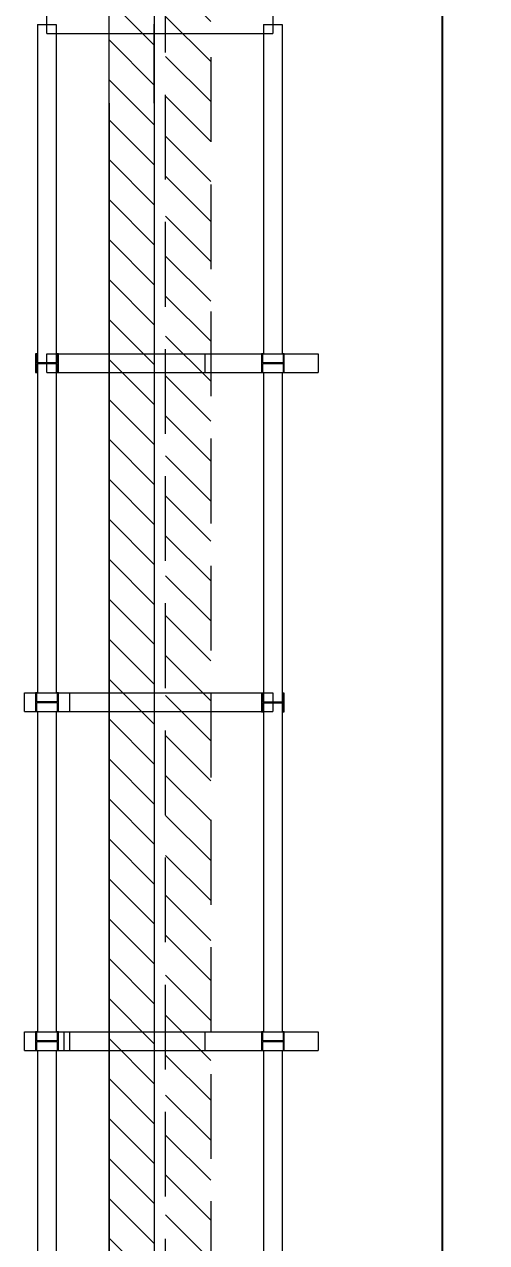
# Model space of a CAD drawing. Header units: inches. Extents: x -430764 to 256483, y 7374 to 217374.
# Drawn here: x -242795 to -238704, y 121445 to 132227 of the extents above; entities that cross this region are included whole.
import ezdxf

# ---------------------------------------------------------------- set-up
doc = ezdxf.new("R2010")
doc.units = ezdxf.units.IN
doc.header["$MEASUREMENT"] = 0
doc.linetypes.add('CABLETRAYLAYOUT-EMBED 2_DWG$0$HIDDEN2', pattern=[0.1875, 0.125, -0.0625])
for name, color, linetype, lineweight in [('Cable Tray Instruments', 7, 'Continuous', 13), ('Cable Tray Power', 7, 'Continuous', 13), ('CABLETRAYLAYOUT-EMBED 2_DWG$0$DwgTemplate', 7, 'Continuous', 9)]:
    doc.layers.add(name, color=color, linetype=linetype, lineweight=lineweight)
doc.styles.add('HZTXT', font='simplexs.shx', dxfattribs={"width": 0.7, "bigfont": 'hztxt.shx'})
doc.dimstyles.new('标注 1：500', dxfattribs={"dimtxt": 1500, "dimasz": 3000, "dimexe": 150, "dimexo": 100, "dimgap": 50, "dimtad": 1, "dimdec": 0, "dimdsep": 46, "dimtxsty": 'HZTXT', "dimcen": 9, "dimclrd": 4, "dimclre": 4, "dimclrt": 2, "dimazin": 2, "dimtfac": 1, "dimtdec": 0, "dimtmove": 2, "dimatfit": 3, "dimfxl": 250, "dimtolj": 1, "dimtzin": 0, "dimarcsym": 0})

# ---------------------------------------------------------------- blocks, each defined once
blk = doc.blocks.new('*D5')
at = {"layer": 'Cable Tray Instruments', "color": 4, "lineweight": -2, "transparency": 16777216}
for p, q in [((-241045, 135311), (-238948, 135311)), ((-239098, 132311), (-239098, 116519)), ((-239098, 96228), (-239098, 112019)), ((-241545, 93228), (-238948, 93228))]:
    blk.add_line(p, q, dxfattribs=at)
at = {"layer": 'Cable Tray Instruments', "color": 4, "transparency": 16777216}
for points in [[(-239598, 132311), (-238598, 132311), (-239098, 135311)], [(-239598, 96228), (-238598, 96228), (-239098, 93228)]]:
    blk.add_solid(points, dxfattribs=at)
at = {"layer": 'Defpoints', "color": 0, "transparency": 16777216}
for p in [(-241145, 135311), (-241645, 93228), (-239098, 93228)]:
    blk.add_point(p, dxfattribs=at)
at = {"layer": 'Cable Tray Instruments', "transparency": 16777216, "insert": (-239098, 114269), "char_height": 1500, "attachment_point": 5, "rotation": 90, "style": 'HZTXT'}
blk.add_mtext('\\A1;42.1m', dxfattribs=at)

msp = doc.modelspace()

# ---------------------------------------------------------------- hatches: boundary and pattern name
at = {"layer": 'Cable Tray Instruments'}
h = msp.add_hatch(dxfattribs=at)
h.set_pattern_fill('ANSI31', color=6, scale=2000, angle=90)
h.paths.add_polyline_path([(-241544.8593, 135310.81392), (-241144.8593, 135310.81392), (-241144.8593, 93728.08958), (-241544.8593, 93728.08958)])
at = {"layer": 'Cable Tray Power'}
h = msp.add_hatch(dxfattribs=at)
h.set_pattern_fill('ANSI31', color=3, scale=2000, angle=90)
h.paths.add_polyline_path([(-242044.8593, 135310.81392), (-241644.8593, 135310.81392), (-241644.8593, 93228.26392), (-242044.8593, 93228.26392)])

# ---------------------------------------------------------------- linework, layer by layer
at = {"layer": 'Cable Tray Instruments', "color": 6, "linetype": 'CABLETRAYLAYOUT-EMBED 2_DWG$0$HIDDEN2', "ltscale": 6000}
msp.add_lwpolyline([(-241144.8593, 135310.81392), (-241144.8593, 93728.08958), (-241544.8593, 93728.08958), (-241544.8593, 135310.81392)], dxfattribs=at)
msp.add_lwpolyline([(-241544.8593, 135310.81392), (-241144.8593, 135310.81392), (-241144.8593, 93728.08958), (-241544.8593, 93728.08958)], close=True, dxfattribs=at)
at = {"layer": 'Cable Tray Power', "color": 3, "linetype": 'Continuous'}
for p, q in [((-242044.8593, 131528.26392), (-242044.8593, 132228.26392)), ((-242044.8593, 131528.26392), (-242044.8593, 132228.26392)), ((-241644.8593, 131528.26392), (-241644.8593, 132228.26392)), ((-241644.8593, 131528.26392), (-241644.8593, 132228.26392)), ((-242044.8593, 131528.26392), (-242044.8593, 117518.26392)), ((-242044.8593, 131528.26392), (-242044.8593, 126310.81392)), ((-241644.8593, 131528.26392), (-241644.8593, 117518.26392)), ((-241644.8593, 131528.26392), (-241644.8593, 117518.26392)), ((-242044.8593, 126310.81392), (-242044.8593, 126145.71392)), ((-242044.8593, 126145.71392), (-242044.8593, 123310.81392)), ((-242044.8593, 123145.71392), (-242044.8593, 120310.81392))]:
    msp.add_line(p, q, dxfattribs=at)
at = {"layer": 'Cable Tray Power', "color": 3}
msp.add_lwpolyline([(-242044.8593, 135310.81392), (-241644.8593, 135310.81392), (-241644.8593, 93228.26392), (-242044.8593, 93228.26392)], close=True, dxfattribs=at)
at = {"layer": 'CABLETRAYLAYOUT-EMBED 2_DWG$0$DwgTemplate', "color": 252, "linetype": 'Continuous'}
for p, q in [((-242594.8593, 132145.71392), (-242594.8593, 132310.81392)), ((-240594.8593, 132310.81392), (-240594.8593, 132145.71392)), ((-242677.4093, 132225.15242), (-242512.3093, 132225.15242)), ((-242677.4093, 132225.15242), (-242677.4093, 129228.26392)), ((-242512.3093, 132225.15242), (-242512.3093, 129228.26392)), ((-240677.4093, 132225.15242), (-240512.3093, 132225.15242)), ((-240677.4093, 132225.15242), (-240677.4093, 129310.81392)), ((-240512.3093, 132225.15242), (-240512.3093, 129310.81392)), ((-242594.8593, 132145.71392), (-240594.8593, 132145.71392)), ((-242695.5703, 129310.81392), (-242695.5703, 129145.71392)), ((-242685.4103, 129310.81392), (-242695.5703, 129310.81392)), ((-242685.4103, 129231.37542), (-242685.4103, 129310.81392)), ((-242594.8593, 129310.81392), (-241194.8593, 129310.81392)), ((-242594.8593, 129145.71392), (-242594.8593, 129310.81392)), ((-242504.3083, 129310.81392), (-242504.3083, 129231.37542)), ((-242494.1483, 129310.81392), (-242504.3083, 129310.81392)), ((-242494.1483, 129145.71392), (-242494.1483, 129310.81392)), ((-241194.8593, 129145.71392), (-241194.8593, 129310.81392)), ((-241194.8593, 129310.81392), (-240194.8593, 129310.81392)), ((-240685.4103, 129310.81392), (-240695.5703, 129310.81392)), ((-240695.5703, 129310.81392), (-240695.5703, 129145.71392)), ((-240685.4103, 129231.37542), (-240685.4103, 129310.81392)), ((-240504.3083, 129310.81392), (-240504.3083, 129231.37542)), ((-240494.1483, 129310.81392), (-240504.3083, 129310.81392)), ((-240494.1483, 129145.71392), (-240494.1483, 129310.81392)), ((-240194.8593, 129310.81392), (-240194.8593, 129145.71392)), ((-242504.3083, 129231.37542), (-242685.4103, 129231.37542)), ((-242685.4103, 129225.15242), (-242504.3083, 129225.15242)), ((-242685.4103, 129145.71392), (-242685.4103, 129225.15242)), ((-242677.4093, 129228.26392), (-242677.4093, 126310.81392)), ((-242677.4093, 129228.26392), (-242512.3093, 129228.26392)), ((-242512.3093, 129228.26392), (-242677.4093, 129228.26392)), ((-242512.3093, 129228.26392), (-242512.3093, 126310.81392)), ((-242504.3083, 129225.15242), (-242504.3083, 129145.71392)), ((-240504.3083, 129231.37542), (-240685.4103, 129231.37542)), ((-240685.4103, 129145.71392), (-240685.4103, 129225.15242)), ((-240685.4103, 129225.15242), (-240504.3083, 129225.15242)), ((-240504.3083, 129225.15242), (-240504.3083, 129145.71392)), ((-242695.5703, 129145.71392), (-242685.4103, 129145.71392)), ((-242594.8593, 129145.71392), (-241194.8593, 129145.71392)), ((-242504.3083, 129145.71392), (-242494.1483, 129145.71392)), ((-241194.8593, 129145.71392), (-240194.8593, 129145.71392)), ((-240695.5703, 129145.71392), (-240685.4103, 129145.71392)), ((-240677.4093, 129145.71392), (-240677.4093, 126228.26392)), ((-240512.3093, 129145.71392), (-240512.3093, 126228.26392)), ((-240504.3083, 129145.71392), (-240494.1483, 129145.71392)), ((-242794.85019, 126145.71392), (-242794.85019, 126310.81392)), ((-242794.85019, 126310.81392), (-242394.85019, 126310.81392)), ((-242695.5703, 126310.81392), (-242695.5703, 126145.71392)), ((-242685.4103, 126310.81392), (-242695.5703, 126310.81392)), ((-242685.4103, 126231.37542), (-242685.4103, 126310.81392)), ((-242494.1483, 126310.81392), (-242504.3083, 126310.81392)), ((-242504.3083, 126310.81392), (-242504.3083, 126231.37542)), ((-242494.1483, 126145.71392), (-242494.1483, 126310.81392)), ((-242394.85019, 126310.81392), (-242394.85019, 126145.71392)), ((-242394.85019, 126310.81392), (-240594.8593, 126310.81392)), ((-240685.4103, 126307.70242), (-240695.5703, 126307.70242)), ((-240695.5703, 126307.70242), (-240695.5703, 126142.60242)), ((-240685.4103, 126228.26392), (-240685.4103, 126307.70242)), ((-240594.8593, 126310.81392), (-240594.8593, 126145.71392)), ((-240504.3083, 126307.70242), (-240504.3083, 126228.26392)), ((-240494.1483, 126307.70242), (-240504.3083, 126307.70242)), ((-240494.1483, 126142.60242), (-240494.1483, 126307.70242)), ((-242794.85019, 126145.71392), (-242394.85019, 126145.71392)), ((-242695.5703, 126145.71392), (-242685.4103, 126145.71392)), ((-242504.3083, 126231.37542), (-242685.4103, 126231.37542)), ((-242685.4103, 126145.71392), (-242685.4103, 126225.15242)), ((-242685.4103, 126225.15242), (-242504.3083, 126225.15242)), ((-242677.4093, 126145.71392), (-242677.4093, 123310.81392)), ((-242512.3093, 126145.71392), (-242512.3093, 123310.81392)), ((-242504.3083, 126225.15242), (-242504.3083, 126145.71392)), ((-242504.3083, 126145.71392), (-242494.1483, 126145.71392)), ((-242394.85019, 126145.71392), (-240594.8593, 126145.71392)), ((-240504.3083, 126228.26392), (-240685.4103, 126228.26392)), ((-240685.4103, 126222.04092), (-240504.3083, 126222.04092)), ((-240685.4103, 126142.60242), (-240685.4103, 126222.04092)), ((-240512.3093, 126228.26392), (-240677.4093, 126228.26392)), ((-240677.4093, 126225.15242), (-240512.3093, 126225.15242)), ((-240677.4093, 126225.15242), (-240677.4093, 123310.81392)), ((-240512.3093, 126225.15242), (-240512.3093, 123310.81392)), ((-240504.3083, 126222.04092), (-240504.3083, 126142.60242)), ((-240695.5703, 126142.60242), (-240685.4103, 126142.60242)), ((-240504.3083, 126142.60242), (-240494.1483, 126142.60242)), ((-242794.85019, 123310.81392), (-242394.85019, 123310.81392)), ((-242794.85019, 123145.71392), (-242794.85019, 123310.81392)), ((-242685.4103, 123310.81392), (-242695.5703, 123310.81392)), ((-242695.5703, 123310.81392), (-242695.5703, 123145.71392)), ((-242685.4103, 123231.37542), (-242685.4103, 123310.81392)), ((-242494.1483, 123310.81392), (-242504.3083, 123310.81392)), ((-242504.3083, 123310.81392), (-242504.3083, 123231.37542)), ((-242494.1483, 123145.71392), (-242494.1483, 123310.81392)), ((-242444.8593, 123310.81392), (-242444.8593, 123145.71392)), ((-242394.85019, 123310.81392), (-242394.85019, 123145.71392)), ((-242394.85019, 123310.81392), (-241194.8593, 123310.81392)), ((-241194.8593, 123310.81392), (-240194.8593, 123310.81392)), ((-241194.8593, 123145.71392), (-241194.8593, 123310.81392)), ((-240685.4103, 123310.81392), (-240695.5703, 123310.81392)), ((-240695.5703, 123310.81392), (-240695.5703, 123145.71392)), ((-240685.4103, 123231.37542), (-240685.4103, 123310.81392)), ((-240504.3083, 123310.81392), (-240504.3083, 123231.37542)), ((-240494.1483, 123310.81392), (-240504.3083, 123310.81392)), ((-240494.1483, 123145.71392), (-240494.1483, 123310.81392)), ((-240194.8593, 123310.81392), (-240194.8593, 123145.71392)), ((-242794.85019, 123145.71392), (-242394.85019, 123145.71392)), ((-242695.5703, 123145.71392), (-242685.4103, 123145.71392)), ((-242504.3083, 123231.37542), (-242685.4103, 123231.37542)), ((-242685.4103, 123145.71392), (-242685.4103, 123225.15242)), ((-242685.4103, 123225.15242), (-242504.3083, 123225.15242)), ((-242677.4093, 123145.71392), (-242677.4093, 120310.81392)), ((-242512.3093, 123145.71392), (-242512.3093, 120310.81392)), ((-242504.3083, 123225.15242), (-242504.3083, 123145.71392)), ((-242504.3083, 123145.71392), (-242494.1483, 123145.71392)), ((-242394.85019, 123145.71392), (-241194.8593, 123145.71392)), ((-241194.8593, 123145.71392), (-240194.8593, 123145.71392)), ((-240695.5703, 123145.71392), (-240685.4103, 123145.71392)), ((-240504.3083, 123231.37542), (-240685.4103, 123231.37542)), ((-240685.4103, 123225.15242), (-240504.3083, 123225.15242)), ((-240685.4103, 123145.71392), (-240685.4103, 123225.15242)), ((-240677.4093, 123145.71392), (-240677.4093, 120228.26392)), ((-240512.3093, 123145.71392), (-240512.3093, 120228.26392)), ((-240504.3083, 123225.15242), (-240504.3083, 123145.71392)), ((-240504.3083, 123145.71392), (-240494.1483, 123145.71392))]:
    msp.add_line(p, q, dxfattribs=at)

# ---------------------------------------------------------------- dimensions: what is measured, and where the dimension line sits
at = {"layer": 'Cable Tray Instruments', "color": 6}
dim = msp.add_linear_dim(base=(-239097.5, 93228.26392), p1=(-241144.8593, 135310.81392), p2=(-241644.8593, 93228.26392), angle=90, dimstyle='标注 1：500', override={"dimdec": 1, "dimlfac": 0.001, "dimpost": 'm', "dimclrt": 256}, dxfattribs=at)
dim.commit()
dim.dimension.update_dxf_attribs({"geometry": '*D5', "text_midpoint": (-239097.5, 114269.35702), "dimtype": 160})

doc.saveas('drawing.dxf')
